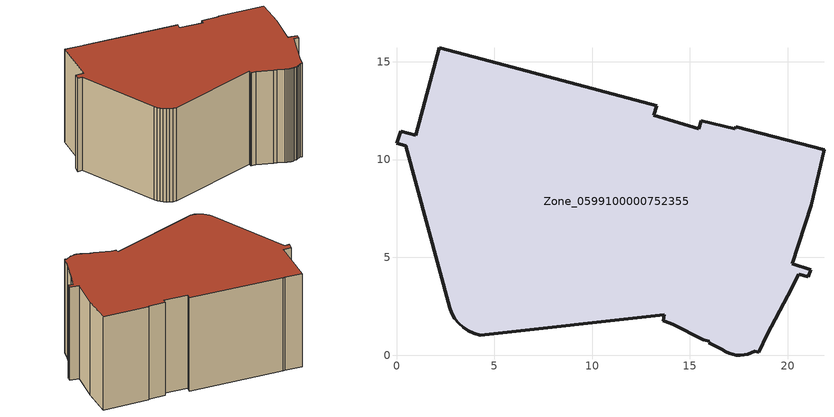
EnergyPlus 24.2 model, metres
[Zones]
Zone_0599100000752355
 floor ground (C_G): 15.67,0.79 14.11,1.59 13.72,1.74 13.63,1.76 13.68,2.06 4.29,1.02 3.95,1.11 3.67,1.24 3.41,1.42 3.18,1.62 2.99,1.86 2.83,2.13 2.72,2.42 0.47,10.7 0,10.82 0.21,11.44 1,11.23 2.18,15.71 3.91,15.24 4.02,15.22 13.29,12.73 13.15,12.25 15.45,11.57 15.57,11.97 17.28,11.58 17.34,11.67 21.85,10.5 21.21,7.65 20.24,4.68 21.16,4.38 21.04,4 20.57,4.14 20,3.05 18.94,1.06 18.52,0.14 18.32,0.2 18.14,0.11 17.96,0.05 17.77,0.01 17.57,0 17.38,0.01 17.18,0.04 17,0.1 16.82,0.18 16.62,0.31 15.96,0.65 15.98,0.71 z0
 wall outside (C_F): 0.47,10.7 2.72,2.42 2.83,2.13 2.99,1.86 3.18,1.62 3.41,1.42 3.67,1.24 3.95,1.11 4.29,1.02 13.68,2.06 13.63,1.76 13.72,1.74 14.11,1.59 15.67,0.79 15.98,0.71 15.96,0.65 16.62,0.31 16.82,0.18 17,0.1 17.18,0.04 17.38,0.01 17.57,0 17.77,0.01 17.96,0.05 18.14,0.11 18.32,0.2 18.52,0.14 18.94,1.06 20,3.05 20.57,4.14 21.04,4 21.16,4.38 20.24,4.68 21.21,7.65 21.85,10.5 17.34,11.67 17.28,11.58 15.57,11.97 15.45,11.57 13.15,12.25 13.29,12.73 4.02,15.22 3.91,15.24 2.18,15.71 1,11.23 0.21,11.44 0,10.82 0.47,10.7 z0:10.37
 roof outside (C_R): 16.82,0.18 17,0.1 17.18,0.04 17.38,0.01 17.57,0 17.77,0.01 17.96,0.05 18.14,0.11 18.32,0.2 18.52,0.14 18.94,1.06 20,3.05 20.57,4.14 21.04,4 21.16,4.38 20.24,4.68 21.21,7.65 21.85,10.5 17.34,11.67 17.28,11.58 15.57,11.97 15.45,11.57 13.15,12.25 13.29,12.73 4.02,15.22 3.91,15.24 2.18,15.71 1,11.23 0.21,11.44 0,10.82 0.47,10.7 2.72,2.42 2.83,2.13 2.99,1.86 3.18,1.62 3.41,1.42 3.67,1.24 3.95,1.11 4.29,1.02 13.68,2.06 13.63,1.76 13.72,1.74 14.11,1.59 15.67,0.79 15.98,0.71 15.96,0.65 16.62,0.31 z10.37
[BUILDING]
Pand.0599100000752355: North Axis=0; Terrain=City; Loads Convergence Tolerance Value=0.04; Temperature Convergence Tolerance Value=0.4; Solar Distribution=FullExterior; Maximum Number of Warmup Days=25; Minimum Number of Warmup Days=1
[Site:Location]
Rotterdam.The.Hague.AP_ZH_NLD Design_Conditions: Latitude=51.96; Longitude=4.45; Time Zone=1; Elevation=-4.5
[SITE:GROUNDTEMPERATURE:BUILDINGSURFACE]
18, 18, 18, 18, 18, 18, 18, 18, 18, 18, 18, 18
[MATERIAL] Thermal Absorptance=0.9; Solar Absorptance=0.7; Visible Absorptance=0.7
Name | Roughness | Thickness | Conductivity | Density | Specific Heat
G.D.2006-2014 | MediumSmooth | 0.15 | 0.06 | 540 | 1210
F.D.2006-2014 | Rough | 0.3 | 0.12 | 1920 | 840
R.D.2006-2014 | MediumRough | 0.2 | 0.08 | 1500 | 1000
[CONSTRUCTION]
C_G: G.D.2006-2014
C_F: F.D.2006-2014
C_R: R.D.2006-2014
[ZONE]
Zone_0599100000752355: Type=1; Multiplier=1; Ceiling Height=Autocalculate; Volume=Autocalculate; Floor Area=autocalculate; Part of Total Floor Area=Yes
[ZONEINFILTRATION:DESIGNFLOWRATE]
Infil_Zone_0599100000752355: Zone or ZoneList or Space or SpaceList=Zone_0599100000752355; Schedule=AlwaysOn; Design Flow Rate Calculation Method=Flow/Area; Flow Rate per Floor Area=0.0021; Constant Term Coefficient=1; Temperature Term Coefficient=0; Velocity Term Coefficient=0; Velocity Squared Term Coefficient=0
[HVACTEMPLATE:ZONE:IDEALLOADSAIRSYSTEM]
Zone_0599100000752355: Maximum Heating Supply Air Temperature=50; Minimum Cooling Supply Air Temperature=13; Maximum Heating Supply Air Humidity Ratio=0.0156; Minimum Cooling Supply Air Humidity Ratio=0.0077; Heating Limit=NoLimit; Cooling Limit=NoLimit; Dehumidification Control Type=ConstantSensibleHeatRatio; Cooling Sensible Heat Ratio=0.7; Dehumidification Setpoint=60; Humidification Control Type=None; Humidification Setpoint=30; Outdoor Air Method=None; Outdoor Air Flow Rate per Person=0.00944; Outdoor Air Flow Rate per Zone Floor Area=0; Outdoor Air Flow Rate per Zone=0; Demand Controlled Ventilation Type=None; Outdoor Air Economizer Type=NoEconomizer; Heat Recovery Type=None; Sensible Heat Recovery Effectiveness=0.7; Latent Heat Recovery Effectiveness=0.65
[ZONECONTROL:THERMOSTAT]
ThermostatControl_Zone_0599100000752355: Zone or ZoneList=Zone_0599100000752355; Control Type Schedule=DualSetpointControlType; Control 1=Thermostat_Zone_0599100000752355; Temperature Difference Between Cutout And Setpoint=0
[THERMOSTATSETPOINT:DUALSETPOINT]
Thermostat_Zone_0599100000752355: Heating Setpoint Temperature Schedule=HeatingSetpoint_Zone_0599100000752355; Cooling Setpoint Temperature Schedule=CoolingSetpoint_Zone_0599100000752355
[SCHEDULE:COMPACT]
HeatingSetpoint_Zone_0599100000752355: Through: 12/31, For: AllDays, Until: 24:00, 21
CoolingSetpoint_Zone_0599100000752355: Through: 12/31, For: AllDays, Until: 24:00, 24
DualSetpointControlType: Through: 12/31, For: AllDays, Until: 24:00, 4
AlwaysOn: Through: 12/31, For: AllDays, Until: 24:00, 1
